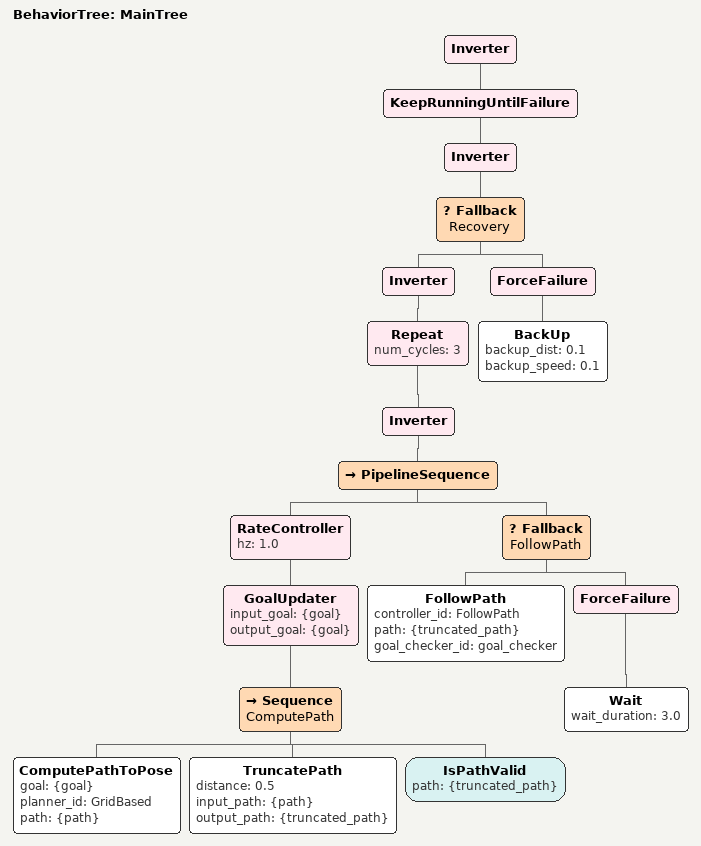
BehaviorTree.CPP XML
<?xml version="1.0" encoding="UTF-8"?>
<root BTCPP_format="4"
      main_tree_to_execute="MainTree">
  <BehaviorTree ID="MainTree">
    <Inverter>
      <KeepRunningUntilFailure>
        <Inverter>
          <Fallback name="Recovery">
            <Inverter>
              <Repeat num_cycles="3">
                <Inverter>
                  <PipelineSequence>
                    <RateController hz="1.0">
                      <GoalUpdater input_goal="{goal}"
                                   output_goal="{goal}">
                        <Sequence name="ComputePath">
                          <ComputePathToPose goal="{goal}"
                                             planner_id="GridBased"
                                             path="{path}"/>
                          <TruncatePath distance="0.5"
                                        input_path="{path}"
                                        output_path="{truncated_path}"/>
                          <IsPathValid path="{truncated_path}"/>
                        </Sequence>
                      </GoalUpdater>
                    </RateController>
                    <Fallback name="FollowPath">
                      <FollowPath controller_id="FollowPath"
                                  path="{truncated_path}"
                                  goal_checker_id="goal_checker"/>
                      <ForceFailure>
                        <Wait wait_duration="3.0"/>
                      </ForceFailure>
                    </Fallback>
                  </PipelineSequence>
                </Inverter>
              </Repeat>
            </Inverter>
            <ForceFailure>
              <BackUp backup_dist="0.1"
                      backup_speed="0.1"/>
            </ForceFailure>
          </Fallback>
        </Inverter>
      </KeepRunningUntilFailure>
    </Inverter>
  </BehaviorTree>

</root>
